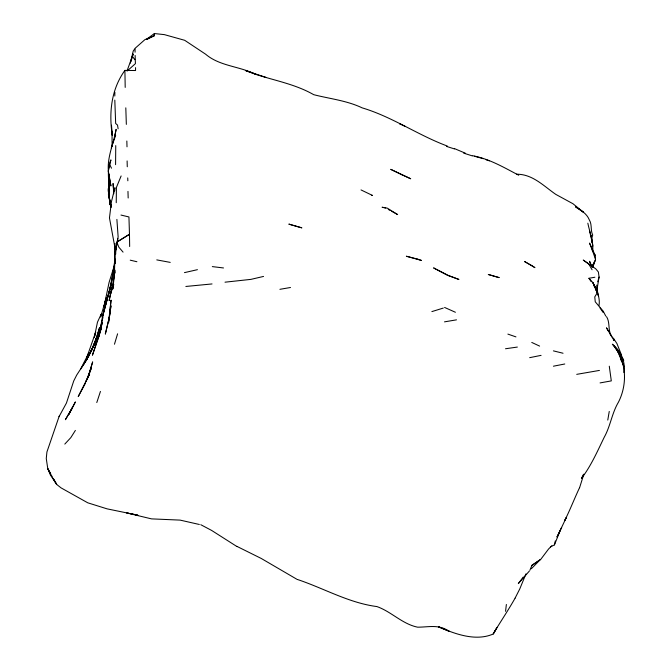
<?xml version="1.0" encoding="UTF-8"?>
<svg xmlns="http://www.w3.org/2000/svg" width="671" height="671" viewBox="0 0 671 671"><rect width="100%" height="100%" fill="white"/><g stroke="black" fill="none" stroke-linecap="round" stroke-linejoin="round"><path stroke-width="1.01" d="M109.113 186.454L109.432 192.535L109.037 183.728M135.55 67.628L135.55 70.53L124.907 70.388C111.218 89.344 108.744 112.862 112.342 135.517L111.487 125.192M115.748 145.599L115.58 164.655M114.8 96.028L114.875 92.304M114.305 277.115L115.009 253.999L117.123 242.13M592.753 250.291C593.416 240.981 589.624 232.166 587.846 223.2M109.037 174.301L108.45 194.85L111.109 207.037M114.716 190.774L114.926 187.712L111.453 201.636L109.465 217.907L115.748 251.977M108.341 188.568L108.19 190.656L110.564 205.167L109.298 197.433M592.929 267.57L593.214 264.055L592.745 266.01M114.598 273.508L114.749 271.713L112.837 289.016L113.776 284.278M108.366 188.626L108.987 195.496M108.534 186.588L109.046 180.491M109.063 181.388L108.484 186.488L109.029 180.449M108.484 186.488L108.887 182.361M115.118 243.59L114.565 248.48L114.967 263.644L115.06 258.998L110.95 285.225L102.47 316.955L107.704 297.404M505.565 611.306L506.37 604.462M114.355 276.293L109.155 300.583L111.445 289.52M114.733 273.24L115.11 270.178M114.515 264.449L115.051 260.306M117.802 238.431L115.009 253.999L118.138 236.897L116.888 219.4M598.943 305.682C600.495 298.704 596.628 291.944 596.712 285.108M579.576 487.75L583.854 474.137M596.804 290.769L599.069 277.014L598.373 271.981L595.731 268.811L583.233 260.054L589.364 264.466M113.718 270.581C111.134 290.015 102.814 308.056 100.776 327.616L101.74 322.231M607.775 420.071L609.251 411.432M109.323 177.052L110.925 186.001L108.249 171.08L110.925 159.891C106.882 168.924 108.777 178.88 109.113 188.408L109.004 185.741M113.701 270.564L108.257 295.861M114.808 135.97L116.117 129.344C113.525 144.508 105.833 159.455 108.962 175.064M86.869 359.404L76.712 375.055L73.743 380.918L66.437 403.053L59.023 416.683L46.928 451.952L46.265 458.511L47.758 468.576L50.367 474.934L56.674 484.437L61.044 487.867L87.767 502.814L107.075 508.853L137.899 515.194L130.753 513.751M98.469 337.706L101.396 327.909L92.43 355.219L98.176 338.679L103.007 317.056M550.43 546.915L554.431 544.886L555.311 540.943M130.342 63.133L133.219 51.097L135.232 48.186L144.877 39.664L154.439 35.68L154.364 33.55L164.387 34.632L184.693 40.302L205.569 54.166C219.786 66.303 239.337 66.093 255.525 74.305L256.087 74.481C275.521 80.746 295.768 84.387 313.709 94.678C329.947 98.838 346.848 100.558 362.181 107.872C392.2 116.796 418.092 135.232 447.314 146.043M99.618 333.093L102.328 322.424L98.176 338.679M111.612 283.019L103.594 311.772M597.786 281.753L599.069 277.014M89.805 371.801L92.665 361.87L88.01 377.052M592.837 266.857L595.538 259.518L595.202 255.299L589.549 243.087L592.359 250.417M105.674 299.836L104.039 306.613L109.063 282.499L114.38 265.49M114.464 344.223L117.593 333.806M130.946 61.371L133.219 53.982L127.222 70.363M106.362 297.421L100.658 317.039L101.187 314.12L97.463 322.181L94.317 337.479L95.685 332.204L86.668 357.836L88.748 353.139L80.595 369.176L86.844 359.455M110.262 295.19L112.392 288.304M96.783 402.558L100.449 391.419M594.271 261.841L592.736 266.504L595.538 259.518L592.208 249.646L593.214 252.061M297.328 579.442C323.917 588.299 348.702 602.893 376.934 606.576C391.428 611.675 402.374 624.097 417.664 627.184C429.23 627.125 438.784 624.147 449.209 631.327L438.683 626.89C455.198 634.061 475.739 641.627 493.235 634.003L496.548 628.282M88.027 377.194L89.52 372.799M111.277 147.805L115.68 135.341M88.429 376.188L91.432 367.876L85.813 381.757M579.333 488.152C574.326 498.83 570.031 509.935 564.797 520.386L566.249 517.668L560.587 529.578L554.431 544.886M113.089 285.183L111.302 289.88L113.08 285.351M529.947 570.174L531.902 565.359L540.524 559.413L531.331 568.756M121.124 175.961L116.427 187.41L116.234 202.692M91.818 349.75L96.507 337.773L99.635 327.389L95.114 342.269L96.507 337.773L91.482 350.43L86.668 359.589L94.812 343.258L87.851 357.718L91.818 349.75L83.506 364.445M95.207 342.302L99.174 332.699L90.979 351.445L94.812 343.258M525.963 573.864L519.731 589.012L515.11 598.113M583.183 474.842L581.514 478.431C591.126 465.724 597.333 451.449 604.244 437.232C610.451 426.169 611.902 413.11 618.436 402.181C627.863 383.804 626.622 359.681 612.346 344.181C621.078 351.336 625.657 361.367 623.896 372.522M85.854 381.816L89.587 374.032L78.23 396.586L85.569 383.015M560.587 529.578L556.955 537.077L561.661 527.398M59.023 416.683L59.568 415.592M515.068 598.205C508.241 610.266 500.541 621.707 493.378 633.575M493.235 634.003L497.119 627.351M75.387 430.413L70.791 437.66L64.802 444.093M523.246 577.077L518.314 583.594L529.385 571.021M551.805 545.791L548.61 548.962L540.776 559.354L531.902 565.359M127.087 71.076L135.425 63.636L135.307 60.356L132.85 56.934M146.756 39.103L154.364 33.55M117.5 241.703L129.478 234.28L128.933 216.951L120.973 215.055M117.442 241.728L129.478 234.28L129.654 246.525M146.941 39.404L154.439 35.68M431.872 311.596L443.271 308.081M263.552 276.427L250.946 279.371L225.011 282.181M184.466 272.627L197.425 269.675M599.421 370.426L576.725 374.351M529.679 357.668L541.078 355.362M553.424 366.198L564.764 363.992M600.075 382.915L611.306 380.893L609.276 366.19M591.226 281.728L588.937 278.28L594.883 277.232M279.899 289.318L290.501 287.498M444.496 321.854L456.498 319.841M505.515 348.752L517.349 347.066M185.859 286.458L212.036 283.942M212.321 266.605L223.502 267.964M516.444 174.225C532.455 173.965 543.636 185.984 555.789 194.38L572.95 203.724L583.342 212.162L575.533 206.836C580.935 210.241 586.815 213.596 589.289 219.811C592.267 224.659 590.287 230.178 592.711 235.043L591.52 239.153L592.392 243.112L589.541 230.908M371.608 195.278L372.489 195.437L361.023 189.927M156.771 259.887L170.233 262.386M128.706 513.332L126.66 512.921L151.529 518.876L180.113 520.109L199.337 524.479M385.699 208.002L382.076 207.247L387.343 208.169L397.643 214.577L391.671 211.29M130.233 260.172L136.909 261.732M553.407 350.874L563.044 353.24M472.795 155.756C489.486 158.884 503.946 167.49 518.742 175.232M474.422 156.242L483.38 158.7M265.934 77.383L245.896 70.723L256.087 74.481M446.509 146.395L454.477 148.928M463.695 153.147L472.392 155.915M486.106 159.765L489.36 160.839M507.88 334.099L515.949 336.884M465.422 153.231L454.611 148.66M444.579 307.435L455.416 312.267M401.199 124.504L399.715 123.816L405.259 126.442M531.768 342.436L539.61 346.102M436.88 269.717L447.423 275.278L458.939 279.455L448.396 275.462L433.575 267.872L435.999 269.256M200.788 524.705L211.625 530.425L236.788 546.454M388.257 209.411L389.96 210.35M236.821 546.337L261.229 558.448L296.733 579.182M588.937 278.28L592.854 282.592L597.517 291.206L594.087 286.031M123.061 252.128L118.868 247.196L117.45 243.766M600 307.964L603.237 312.569M613.948 340.222L613.369 338.218L616.926 343.535L621.354 354.691L613.646 345.515L623.745 360.377L617.588 350.992L623.845 366.4L620.465 356.922L621.329 360.822M594.204 253.713L595.202 255.299M52.95 478.155L56.674 484.437L53.705 479.144M608.597 331.399L606.475 327.817L613.973 340.323M609.654 333.193L611.247 335.886M589.172 264.743L592.074 269.767M50.728 473.86L47.758 468.576L50.115 472.929M51.063 474.674L52.472 477.282M605.77 316.075L603.204 311.159L595.252 301.816L594.766 296.901L597.333 292.732L595.747 289.344M109.44 164.16L111.512 168.186M606.55 316.695C610.459 322.86 607.456 330.862 612.027 336.901M591.914 266.672L589.549 261.245L591.814 266.999M613.369 338.218L614.074 340.096M110.941 206.618L109.776 202.868L109.239 197.786M110.967 206.836L109.776 202.868L110.916 206.978L109.969 200.864M110.992 205.762L109.633 200.981L111.176 206.5M109.331 197.836L110.916 206.978M118.121 128.773L117.517 125.1L115.664 123.472L114.808 100.113M591.193 235.756L592.87 246.114M108.702 192.711L109.046 195.789L108.702 192.711L109.021 194.749M113.776 191.47L113.055 183.477L113.785 193.776M108.887 192.686L109.021 194.749M115.362 246.098L115.739 254.066M127.733 177.916L127.842 180.801M135.131 55.45L135.274 59.476M126.836 141.019L127.012 146.823M127.968 191.403L128.169 198.004M127.113 160.939L127.272 166.76M126.341 124.378L125.804 107.838M125.2 87.415L124.907 70.388M135.039 49.109L135.081 52.187M112.023 131.902L112.099 146.236M111.042 300.247L108.543 322.634L110.983 305.733L109.415 316.922L105.355 333.957L109.415 316.922L111.042 300.247M114.38 267.226L113.491 270.069L114.397 267.234M99.191 334.267L95.181 343.854L99.191 334.267M75.32 402.08L68.845 414.393L75.32 402.08M72.359 407.767L65.422 419.66L72.359 407.767M499.065 277.593L488.345 274.498L499.065 277.593M417.79 259.182L406.366 256.23L421.388 260.423L417.79 259.182M289.788 224.391L288.832 224.122L301.883 227.863L289.788 224.391M401.677 174.653L390.732 169.344L410.711 178.763L401.677 174.653M531.65 265.506L524.571 261.539L534.946 267.645L531.65 265.506M595.127 287.138L592.854 282.592L598.532 295.911L595.127 287.138"/></g></svg>
